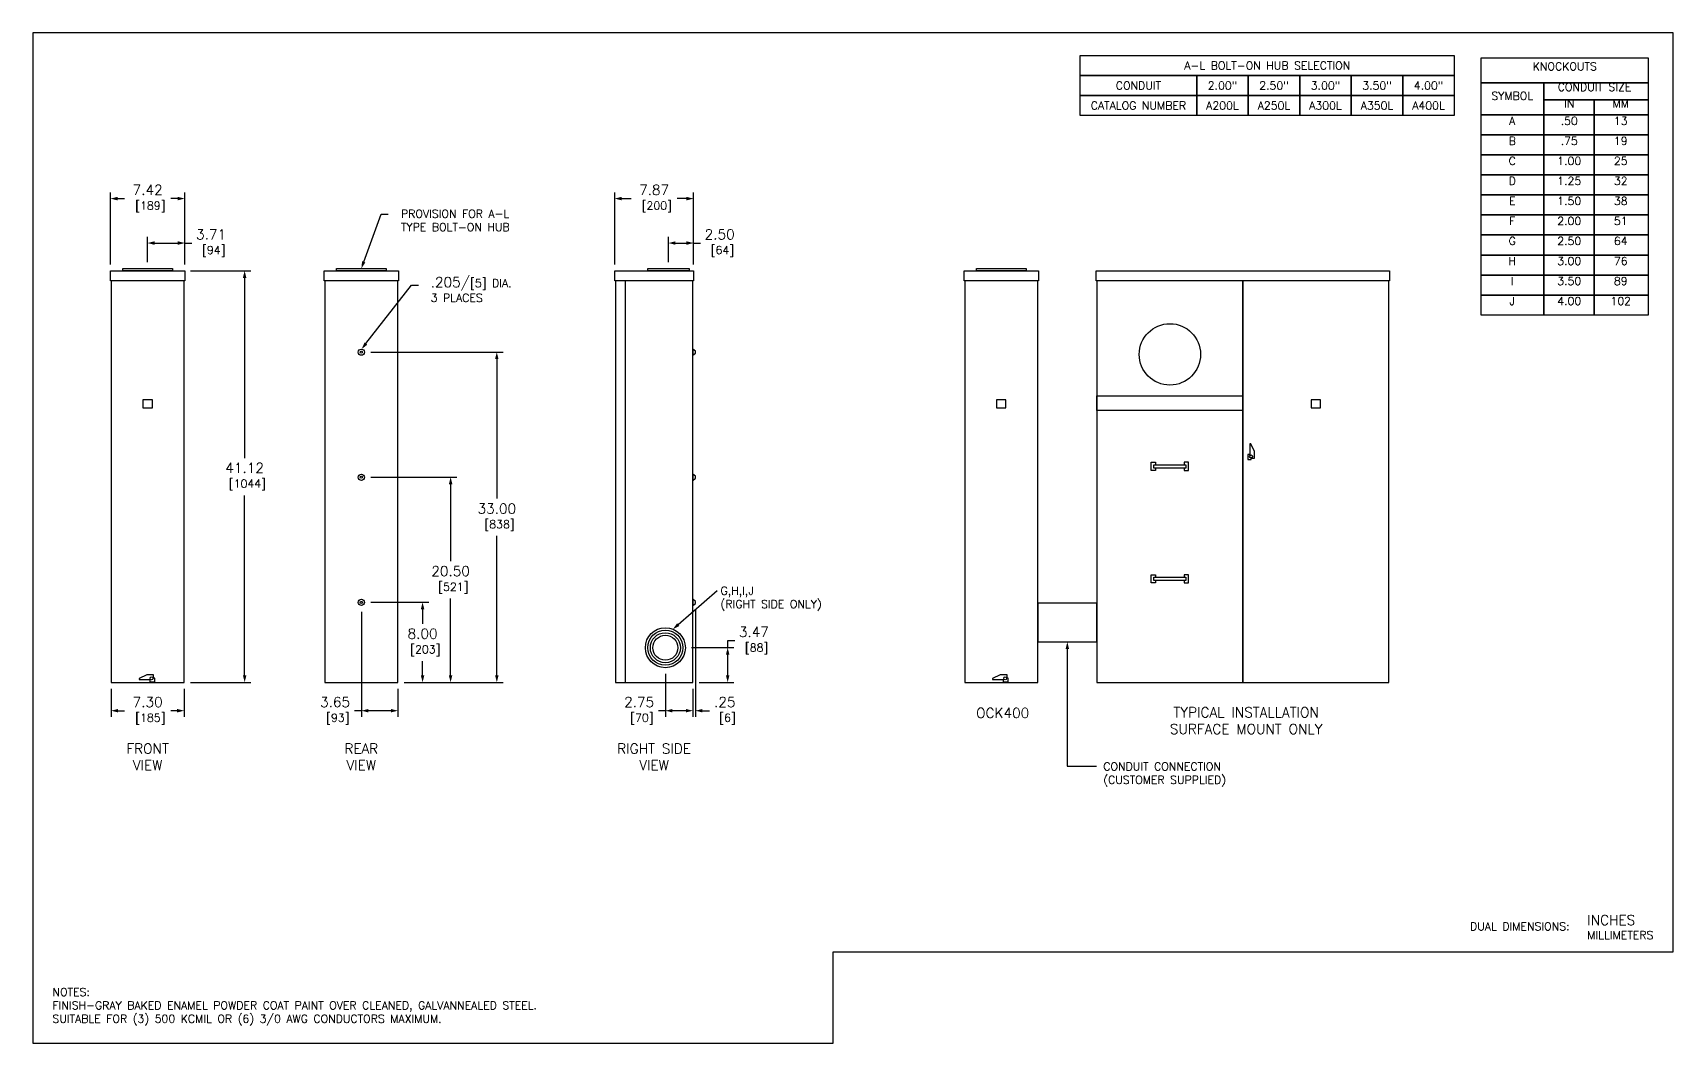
# Model space of a CAD drawing. Extents: x 0 to 879, y 0 to 101.
# Drawn here: x 0 to 164, y 0 to 101 of the extents above; entities that cross this region are included whole.
import ezdxf
from ezdxf.enums import TextEntityAlignment as Align

# ---------------------------------------------------------------- set-up
doc = ezdxf.new("R2010")
doc.units = 0
doc.header["$MEASUREMENT"] = 0
doc.layers.get('0').update_dxf_attribs({"linetype": 'CONTINUOUS'})
doc.layers.get('DEFPOINTS').update_dxf_attribs({"linetype": 'CONTINUOUS'})
for name, color, linetype in [('CONTINUOUS1', 7, 'CONTINUOUS'), ('DIM', 2, 'CONTINUOUS'), ('TEXT1', 3, 'CONTINUOUS'), ('VIEWPORT', 9, 'CONTINUOUS')]:
    doc.layers.add(name, color=color, linetype=linetype)
doc.styles.add('ROMANS', font='romans.shx')
doc.dimstyles.new('SCHNEIDERELECTRIC_DUAL_BEL', dxfattribs={"dimscale": 0, "dimtxt": 0.1, "dimasz": 0.07, "dimexe": 0.0625, "dimexo": 0.0625, "dimgap": 0.04, "dimtad": 0, "dimtih": 1, "dimtoh": 1, "dimrnd": 0.001, "dimzin": 4, "dimtxsty": 'ROMANS', "dimblk": 'SEARROW', "dimcen": 0.09, "dimclrd": 256, "dimclre": 256, "dimclrt": 256, "dimazin": 3, "dimtfac": 1, "dimtofl": 0, "dimtmove": 0, "dimatfit": 3, "dimtolj": 1, "dimtzin": 0})

# ---------------------------------------------------------------- blocks, each defined once
blk = doc.blocks.new('SEARROW')
at = {"linetype": 'BYBLOCK'}
blk.add_lwpolyline([(0, 0, 0, 0.5, 0), (-1, 0, 0.5, 0.5, 0)], format="xyseb", dxfattribs=at)
blk = doc.blocks.new('*D3')
at = {"layer": 'DEFPOINTS', "color": 0}
for p in [(15.19, 84.39), (7.77, 77.17), (15.19, 77.17)]:
    blk.add_point(p, dxfattribs=at)
at = {"layer": 'DIM'}
for p, q in [((7.77, 77.79), (7.77, 85.01)), ((8.47, 84.39), (9.18, 84.39)), ((14.49, 84.39), (13.79, 84.39)), ((15.19, 77.79), (15.19, 85.01))]:
    blk.add_line(p, q, dxfattribs=at)
at = {"layer": 'DIM', "xscale": 0.7000000000000001, "yscale": 0.7000000000000001, "zscale": 0.7000000000000001, "rotation": 180}
blk.add_blockref('SEARROW', (7.77, 84.39), dxfattribs=at)
at = {"layer": 'DIM', "xscale": 0.7000000000000001, "yscale": 0.7000000000000001, "zscale": 0.7000000000000001}
blk.add_blockref('SEARROW', (15.19, 84.39), dxfattribs=at)
at = {"layer": 'DIM', "insert": (11.48, 84.39), "char_height": 1, "attachment_point": 5, "style": 'ROMANS'}
blk.add_mtext('\\A1;7.42\\P{\\H0.8x; [189]', dxfattribs=at)
blk = doc.blocks.new('*D4')
at = {"layer": 'DEFPOINTS', "color": 0}
for p in [(11.48, 79.95), (11.48, 77.42), (15.19, 77.17)]:
    blk.add_point(p, dxfattribs=at)
at = {"layer": 'DIM'}
for p, q in [((11.48, 78.04), (11.48, 80.58)), ((15.19, 77.79), (15.19, 80.58)), ((12.18, 79.95), (14.49, 79.95)), ((15.19, 79.95), (15.89, 79.95))]:
    blk.add_line(p, q, dxfattribs=at)
at = {"layer": 'DIM', "xscale": 0.7000000000000001, "yscale": 0.7000000000000001, "zscale": 0.7000000000000001, "rotation": 180}
blk.add_blockref('SEARROW', (11.48, 79.95), dxfattribs=at)
at = {"layer": 'DIM', "xscale": 0.7000000000000001, "yscale": 0.7000000000000001, "zscale": 0.7000000000000001}
blk.add_blockref('SEARROW', (15.19, 79.95), dxfattribs=at)
at = {"layer": 'DIM', "insert": (17.82, 79.95), "char_height": 1, "attachment_point": 5, "style": 'ROMANS'}
blk.add_mtext('\\A1;3.71\\P{\\H0.8x; [94]', dxfattribs=at)
blk = doc.blocks.new('*D5')
at = {"layer": 'DEFPOINTS', "color": 0}
for p in [(63.55, 79.95), (63.55, 77.42), (66.05, 77.17)]:
    blk.add_point(p, dxfattribs=at)
at = {"layer": 'DIM'}
for p, q in [((63.55, 78.04), (63.55, 80.58)), ((66.05, 77.79), (66.05, 80.58)), ((64.25, 79.95), (65.35, 79.95)), ((66.05, 79.95), (66.75, 79.95))]:
    blk.add_line(p, q, dxfattribs=at)
at = {"layer": 'DIM', "xscale": 0.7000000000000001, "yscale": 0.7000000000000001, "zscale": 0.7000000000000001, "rotation": 180}
blk.add_blockref('SEARROW', (63.55, 79.95), dxfattribs=at)
at = {"layer": 'DIM', "xscale": 0.7000000000000001, "yscale": 0.7000000000000001, "zscale": 0.7000000000000001}
blk.add_blockref('SEARROW', (66.05, 79.95), dxfattribs=at)
at = {"layer": 'DIM', "insert": (68.67, 79.95), "char_height": 1, "attachment_point": 5, "style": 'ROMANS'}
blk.add_mtext('\\A1;2.50\\P{\\H0.8x; [64]', dxfattribs=at)
blk = doc.blocks.new('*D6')
at = {"layer": 'DEFPOINTS', "color": 0}
for p in [(58.18, 84.39), (58.18, 77.17), (66.05, 77.17)]:
    blk.add_point(p, dxfattribs=at)
at = {"layer": 'DIM'}
for p, q in [((58.18, 77.79), (58.18, 85.01)), ((58.88, 84.39), (59.81, 84.39)), ((65.35, 84.39), (64.42, 84.39)), ((66.05, 77.79), (66.05, 85.01))]:
    blk.add_line(p, q, dxfattribs=at)
at = {"layer": 'DIM', "xscale": 0.7000000000000001, "yscale": 0.7000000000000001, "zscale": 0.7000000000000001, "rotation": 180}
blk.add_blockref('SEARROW', (58.18, 84.39), dxfattribs=at)
at = {"layer": 'DIM', "xscale": 0.7000000000000001, "yscale": 0.7000000000000001, "zscale": 0.7000000000000001}
blk.add_blockref('SEARROW', (66.05, 84.39), dxfattribs=at)
at = {"layer": 'DIM', "insert": (62.11, 84.39), "char_height": 1, "attachment_point": 5, "style": 'ROMANS'}
blk.add_mtext('\\A1;7.87\\P{\\H0.8x; [200]', dxfattribs=at)
blk = doc.blocks.new('*D7')
at = {"layer": 'DEFPOINTS', "color": 0}
for p in [(65.24, 39.52), (69.47, 39.52), (65.99, 36.05)]:
    blk.add_point(p, dxfattribs=at)
at = {"layer": 'DIM'}
for p, q in [((65.86, 39.52), (70.1, 39.52)), ((69.47, 39.52), (69.47, 40.22)), ((69.47, 40.22), (70.17, 40.22)), ((69.47, 36.75), (69.47, 38.82)), ((66.61, 36.05), (70.1, 36.05))]:
    blk.add_line(p, q, dxfattribs=at)
at = {"layer": 'DIM', "xscale": 0.7000000000000001, "yscale": 0.7000000000000001, "zscale": 0.7000000000000001}
for p, rotation in [((69.47, 39.52), 90), ((69.47, 36.05), 270)]:
    blk.add_blockref('SEARROW', p, dxfattribs=dict(at, rotation=rotation))
at = {"layer": 'DIM', "insert": (72.09, 40.22), "char_height": 1, "attachment_point": 5, "style": 'ROMANS'}
blk.add_mtext('\\A1;3.47\\P{\\H0.8x; [88]', dxfattribs=at)
blk = doc.blocks.new('*D8')
at = {"layer": 'DEFPOINTS', "color": 0}
for p in [(66.24, 43.94), (65.99, 36.05), (66.24, 33.22)]:
    blk.add_point(p, dxfattribs=at)
at = {"layer": 'DIM'}
for p, q in [((66.24, 43.32), (66.24, 32.6)), ((65.99, 35.42), (65.99, 32.6)), ((65.29, 33.22), (64.59, 33.22)), ((66.94, 33.22), (67.64, 33.22))]:
    blk.add_line(p, q, dxfattribs=at)
at = {"layer": 'DIM', "xscale": 0.7000000000000001, "yscale": 0.7000000000000001, "zscale": 0.7000000000000001}
blk.add_blockref('SEARROW', (65.99, 33.22), dxfattribs=at)
at = {"layer": 'DIM', "xscale": 0.7000000000000001, "yscale": 0.7000000000000001, "zscale": 0.7000000000000001, "rotation": 180}
blk.add_blockref('SEARROW', (66.24, 33.22), dxfattribs=at)
at = {"layer": 'DIM', "insert": (69.18, 33.22), "char_height": 1, "attachment_point": 5, "style": 'ROMANS'}
blk.add_mtext('\\A1;.25\\P{\\H0.8x; [6]', dxfattribs=at)
blk = doc.blocks.new('*D9')
at = {"layer": 'DEFPOINTS', "color": 0}
for p in [(63.24, 37.52), (65.99, 36.05), (63.24, 33.22)]:
    blk.add_point(p, dxfattribs=at)
at = {"layer": 'DIM'}
for p, q in [((63.24, 36.89), (63.24, 32.6)), ((65.99, 35.42), (65.99, 32.6)), ((63.24, 33.22), (62.54, 33.22)), ((65.29, 33.22), (63.94, 33.22))]:
    blk.add_line(p, q, dxfattribs=at)
at = {"layer": 'DIM', "xscale": 0.7000000000000001, "yscale": 0.7000000000000001, "zscale": 0.7000000000000001, "rotation": 180}
blk.add_blockref('SEARROW', (63.24, 33.22), dxfattribs=at)
at = {"layer": 'DIM', "xscale": 0.7000000000000001, "yscale": 0.7000000000000001, "zscale": 0.7000000000000001}
blk.add_blockref('SEARROW', (65.99, 33.22), dxfattribs=at)
at = {"layer": 'DIM', "insert": (60.62, 33.22), "char_height": 1, "attachment_point": 5, "style": 'ROMANS'}
blk.add_mtext('\\A1;2.75\\P{\\H0.8x; [70]', dxfattribs=at)
blk = doc.blocks.new('*D10')
at = {"layer": 'DEFPOINTS', "color": 0}
for p in [(32.85, 43.74), (36.5, 36.05), (32.85, 33.22)]:
    blk.add_point(p, dxfattribs=at)
at = {"layer": 'DIM'}
for p, q in [((32.85, 43.11), (32.85, 32.6)), ((36.5, 35.42), (36.5, 32.6)), ((32.85, 33.22), (32.15, 33.22)), ((35.8, 33.22), (33.55, 33.22))]:
    blk.add_line(p, q, dxfattribs=at)
at = {"layer": 'DIM', "xscale": 0.7000000000000001, "yscale": 0.7000000000000001, "zscale": 0.7000000000000001, "rotation": 180}
blk.add_blockref('SEARROW', (32.85, 33.22), dxfattribs=at)
at = {"layer": 'DIM', "xscale": 0.7000000000000001, "yscale": 0.7000000000000001, "zscale": 0.7000000000000001}
blk.add_blockref('SEARROW', (36.5, 33.22), dxfattribs=at)
at = {"layer": 'DIM', "insert": (30.22, 33.22), "char_height": 1, "attachment_point": 5, "style": 'ROMANS'}
blk.add_mtext('\\A1;3.65\\P{\\H0.8x; [93]', dxfattribs=at)
blk = doc.blocks.new('*D11')
at = {"layer": 'DEFPOINTS', "color": 0}
for p in [(33.15, 44.05), (38.97, 44.05), (36.5, 36.05)]:
    blk.add_point(p, dxfattribs=at)
at = {"layer": 'DIM'}
for p, q in [((33.78, 44.05), (39.59, 44.05)), ((38.97, 43.35), (38.97, 41.91)), ((38.97, 36.75), (38.97, 38.18)), ((37.12, 36.05), (39.59, 36.05))]:
    blk.add_line(p, q, dxfattribs=at)
at = {"layer": 'DIM', "xscale": 0.7000000000000001, "yscale": 0.7000000000000001, "zscale": 0.7000000000000001}
for p, rotation in [((38.97, 44.05), 90), ((38.97, 36.05), 270)]:
    blk.add_blockref('SEARROW', p, dxfattribs=dict(at, rotation=rotation))
at = {"layer": 'DIM', "insert": (38.97, 40.05), "char_height": 1, "attachment_point": 5, "style": 'ROMANS'}
blk.add_mtext('\\A1;8.00\\P{\\H0.8x; [203]', dxfattribs=at)
blk = doc.blocks.new('*D12')
at = {"layer": 'DEFPOINTS', "color": 0}
for p in [(33.15, 56.55), (41.77, 56.55), (36.5, 36.05)]:
    blk.add_point(p, dxfattribs=at)
at = {"layer": 'DIM'}
for p, q in [((33.78, 56.55), (42.4, 56.55)), ((41.77, 55.85), (41.77, 48.16)), ((41.77, 36.75), (41.77, 44.43)), ((37.12, 36.05), (42.4, 36.05))]:
    blk.add_line(p, q, dxfattribs=at)
at = {"layer": 'DIM', "xscale": 0.7000000000000001, "yscale": 0.7000000000000001, "zscale": 0.7000000000000001}
for p, rotation in [((41.77, 56.55), 90), ((41.77, 36.05), 270)]:
    blk.add_blockref('SEARROW', p, dxfattribs=dict(at, rotation=rotation))
at = {"layer": 'DIM', "insert": (41.77, 46.3), "char_height": 1, "attachment_point": 5, "style": 'ROMANS'}
blk.add_mtext('\\A1;20.50\\P{\\H0.8x; [521]', dxfattribs=at)
blk = doc.blocks.new('*D13')
at = {"layer": 'DEFPOINTS', "color": 0}
for p in [(33.15, 69.05), (36.5, 36.05), (46.39, 36.05)]:
    blk.add_point(p, dxfattribs=at)
at = {"layer": 'DIM'}
for p, q in [((33.78, 69.05), (47.01, 69.05)), ((46.39, 68.35), (46.39, 54.41)), ((46.39, 36.75), (46.39, 50.68)), ((37.12, 36.05), (47.01, 36.05))]:
    blk.add_line(p, q, dxfattribs=at)
at = {"layer": 'DIM', "xscale": 0.7000000000000001, "yscale": 0.7000000000000001, "zscale": 0.7000000000000001}
for p, rotation in [((46.39, 69.05), 90), ((46.39, 36.05), 270)]:
    blk.add_blockref('SEARROW', p, dxfattribs=dict(at, rotation=rotation))
at = {"layer": 'DIM', "insert": (46.39, 52.55), "char_height": 1, "attachment_point": 5, "style": 'ROMANS'}
blk.add_mtext('\\A1;33.00\\P{\\H0.8x; [838]', dxfattribs=at)
blk = doc.blocks.new('*D14')
at = {"layer": 'DEFPOINTS', "color": 0}
for p in [(15.13, 77.17), (21.18, 77.17), (15.13, 36.05)]:
    blk.add_point(p, dxfattribs=at)
at = {"layer": 'DIM'}
for p, q in [((15.76, 77.17), (21.81, 77.17)), ((21.18, 76.47), (21.18, 58.47)), ((21.18, 36.75), (21.18, 54.74)), ((15.76, 36.05), (21.81, 36.05))]:
    blk.add_line(p, q, dxfattribs=at)
at = {"layer": 'DIM', "xscale": 0.7000000000000001, "yscale": 0.7000000000000001, "zscale": 0.7000000000000001}
for p, rotation in [((21.18, 77.17), 90), ((21.18, 36.05), 270)]:
    blk.add_blockref('SEARROW', p, dxfattribs=dict(at, rotation=rotation))
at = {"layer": 'DIM', "insert": (21.18, 56.61), "char_height": 1, "attachment_point": 5, "style": 'ROMANS'}
blk.add_mtext('\\A1;41.12\\P{\\H0.8x; [1044]', dxfattribs=at)
blk = doc.blocks.new('*D15')
at = {"layer": 'DEFPOINTS', "color": 0}
for p in [(7.83, 36.05), (15.13, 36.05), (15.13, 33.22)]:
    blk.add_point(p, dxfattribs=at)
at = {"layer": 'DIM'}
for p, q in [((7.83, 35.42), (7.83, 32.6)), ((15.13, 35.42), (15.13, 32.6)), ((8.53, 33.22), (9.18, 33.22)), ((14.43, 33.22), (13.79, 33.22))]:
    blk.add_line(p, q, dxfattribs=at)
at = {"layer": 'DIM', "xscale": 0.7000000000000001, "yscale": 0.7000000000000001, "zscale": 0.7000000000000001, "rotation": 180}
blk.add_blockref('SEARROW', (7.83, 33.22), dxfattribs=at)
at = {"layer": 'DIM', "xscale": 0.7000000000000001, "yscale": 0.7000000000000001, "zscale": 0.7000000000000001}
blk.add_blockref('SEARROW', (15.13, 33.22), dxfattribs=at)
at = {"layer": 'DIM', "insert": (11.48, 33.22), "char_height": 1, "attachment_point": 5, "style": 'ROMANS'}
blk.add_mtext('\\A1;7.30\\P{\\H0.8x; [185]', dxfattribs=at)

msp = doc.modelspace()

# ---------------------------------------------------------------- linework, layer by layer
at = {"layer": 'CONTINUOUS1'}
for points in [[(104.715, 98.686), (142.117, 98.686), (142.117, 96.686), (104.715, 96.686)], [(144.812, 98.454), (161.5, 98.454), (161.5, 95.954), (144.812, 95.954)], [(104.715, 96.686), (116.36, 96.686), (116.36, 94.686), (104.715, 94.686)], [(116.36, 96.686), (121.511, 96.686), (121.511, 94.686), (116.36, 94.686)], [(121.511, 96.686), (126.663, 96.686), (126.663, 94.686), (121.511, 94.686)], [(126.663, 96.686), (131.814, 96.686), (131.814, 94.686), (126.663, 94.686)], [(131.814, 96.686), (136.966, 96.686), (136.966, 94.686), (131.814, 94.686)], [(136.966, 96.686), (142.117, 96.686), (142.117, 94.686), (136.966, 94.686)], [(144.812, 95.954), (151.052, 95.954), (151.052, 92.754), (144.812, 92.754)], [(151.052, 95.954), (161.5, 95.954), (161.5, 94.254), (151.052, 94.254)], [(104.715, 94.686), (116.36, 94.686), (116.36, 92.686), (104.715, 92.686)], [(116.36, 94.686), (121.511, 94.686), (121.511, 92.686), (116.36, 92.686)], [(121.511, 94.686), (126.663, 94.686), (126.663, 92.686), (121.511, 92.686)], [(126.663, 94.686), (131.814, 94.686), (131.814, 92.686), (126.663, 92.686)], [(131.814, 94.686), (136.966, 94.686), (136.966, 92.686), (131.814, 92.686)], [(136.966, 94.686), (142.117, 94.686), (142.117, 92.686), (136.966, 92.686)], [(151.052, 94.254), (156.088, 94.254), (156.088, 92.754), (151.052, 92.754)], [(156.088, 94.254), (161.5, 94.254), (161.5, 92.754), (156.088, 92.754)], [(144.812, 92.754), (151.052, 92.754), (151.052, 90.754), (144.812, 90.754)], [(151.052, 92.754), (156.088, 92.754), (156.088, 90.754), (151.052, 90.754)], [(156.088, 92.754), (161.5, 92.754), (161.5, 90.754), (156.088, 90.754)], [(144.812, 90.754), (151.052, 90.754), (151.052, 88.754), (144.812, 88.754)], [(151.052, 90.754), (156.088, 90.754), (156.088, 88.754), (151.052, 88.754)], [(156.088, 90.754), (161.5, 90.754), (161.5, 88.754), (156.088, 88.754)], [(144.812, 88.754), (151.052, 88.754), (151.052, 86.754), (144.812, 86.754)], [(151.052, 88.754), (156.088, 88.754), (156.088, 86.754), (151.052, 86.754)], [(156.088, 88.754), (161.5, 88.754), (161.5, 86.754), (156.088, 86.754)], [(144.812, 86.754), (151.052, 86.754), (151.052, 84.754), (144.812, 84.754)], [(151.052, 86.754), (156.088, 86.754), (156.088, 84.754), (151.052, 84.754)], [(156.088, 86.754), (161.5, 86.754), (161.5, 84.754), (156.088, 84.754)], [(144.812, 84.754), (151.052, 84.754), (151.052, 82.754), (144.812, 82.754)], [(151.052, 84.754), (156.088, 84.754), (156.088, 82.754), (151.052, 82.754)], [(156.088, 84.754), (161.5, 84.754), (161.5, 82.754), (156.088, 82.754)], [(144.812, 82.754), (151.052, 82.754), (151.052, 80.754), (144.812, 80.754)], [(151.052, 82.754), (156.088, 82.754), (156.088, 80.754), (151.052, 80.754)], [(156.088, 82.754), (161.5, 82.754), (161.5, 80.754), (156.088, 80.754)], [(144.812, 80.754), (151.052, 80.754), (151.052, 78.754), (144.812, 78.754)], [(151.052, 80.754), (156.088, 80.754), (156.088, 78.754), (151.052, 78.754)], [(156.088, 80.754), (161.5, 80.754), (161.5, 78.754), (156.088, 78.754)], [(144.812, 78.754), (151.052, 78.754), (151.052, 76.754), (144.812, 76.754)], [(151.052, 78.754), (156.088, 78.754), (156.088, 76.754), (151.052, 76.754)], [(156.088, 78.754), (161.5, 78.754), (161.5, 76.754), (156.088, 76.754)], [(15.193, 76.165), (7.773, 76.165), (7.773, 77.165), (15.193, 77.165)], [(13.97, 77.165), (8.996, 77.165), (8.996, 77.415), (13.97, 77.415)], [(36.555, 76.165), (29.135, 76.165), (29.135, 77.165), (36.555, 77.165)], [(35.332, 77.165), (30.358, 77.165), (30.358, 77.415), (35.332, 77.415)], [(66.049, 76.165), (58.179, 76.165), (58.179, 77.165), (66.049, 77.165)], [(65.625, 77.165), (61.473, 77.165), (61.473, 77.415), (65.625, 77.415)], [(100.533, 76.165), (93.113, 76.165), (93.113, 77.165), (100.533, 77.165)], [(99.31, 77.165), (94.337, 77.165), (94.337, 77.415), (99.31, 77.415)], [(135.641, 76.165), (106.321, 76.165), (106.321, 77.165), (135.641, 77.165)], [(7.833, 36.045), (15.133, 36.045), (15.133, 76.165), (7.833, 76.165)], [(29.195, 36.045), (36.495, 36.045), (36.495, 76.165), (29.195, 76.165)], [(58.239, 36.045), (65.989, 36.045), (65.989, 76.165), (58.239, 76.165)], [(59.239, 76.165), (58.239, 76.165), (58.239, 36.045), (59.239, 36.045)], [(93.173, 36.045), (100.473, 36.045), (100.473, 76.165), (93.173, 76.165)], [(106.381, 36.045), (120.981, 36.045), (120.981, 76.165), (106.381, 76.165)], [(120.981, 36.045), (135.581, 36.045), (135.581, 76.165), (120.981, 76.165)], [(144.812, 76.754), (151.052, 76.754), (151.052, 74.754), (144.812, 74.754)], [(151.052, 76.754), (156.088, 76.754), (156.088, 74.754), (151.052, 74.754)], [(156.088, 76.754), (161.5, 76.754), (161.5, 74.754), (156.088, 74.754)], [(144.812, 74.754), (151.052, 74.754), (151.052, 72.754), (144.812, 72.754)], [(151.052, 74.754), (156.088, 74.754), (156.088, 72.754), (151.052, 72.754)], [(156.088, 74.754), (161.5, 74.754), (161.5, 72.754), (156.088, 72.754)], [(65.989, 68.738), (66.239, 68.943), (66.239, 69.148), (65.989, 69.353)], [(11.011, 63.481), (11.955, 63.481), (11.955, 64.29), (11.011, 64.29)], [(96.352, 63.481), (97.295, 63.481), (97.295, 64.29), (96.352, 64.29)], [(120.981, 63.206), (106.381, 63.206), (106.381, 64.673), (120.981, 64.673)], [(127.809, 63.481), (128.753, 63.481), (128.753, 64.29), (127.809, 64.29)], [(121.816, 58.439), (122.146, 58.439), (122.146, 59.124), (121.788, 59.886), (121.669, 59.886), (121.669, 58.825), (121.458, 58.825), (121.458, 58.32), (121.669, 58.32), (121.816, 58.32)], [(115.276, 57.466), (112.085, 57.466), (112.085, 57.785), (115.276, 57.785)], [(65.989, 56.238), (66.239, 56.443), (66.239, 56.648), (65.989, 56.853)], [(115.276, 46.239), (112.085, 46.239), (112.085, 46.558), (115.276, 46.558)], [(65.989, 43.738), (66.239, 43.943), (66.239, 44.148), (65.989, 44.353)], [(106.381, 43.95), (100.473, 43.95), (100.473, 40.086), (106.381, 40.086)], [(12.069, 36.469), (12.069, 36.799), (11.385, 36.799), (10.623, 36.441), (10.623, 36.322), (11.684, 36.322), (11.684, 36.111), (12.188, 36.111), (12.188, 36.322), (12.188, 36.469)], [(97.41, 36.469), (97.41, 36.799), (96.725, 36.799), (95.963, 36.441), (95.963, 36.322), (97.024, 36.322), (97.024, 36.111), (97.529, 36.111), (97.529, 36.322), (97.529, 36.469)]]:
    msp.add_lwpolyline(points, close=True, dxfattribs=at)
for points in [[(112.254, 57.466), (112.254, 57.212), (111.826, 57.212), (111.826, 58.038), (112.254, 58.038), (112.254, 57.785)], [(115.108, 57.466), (115.108, 57.212), (115.536, 57.212), (115.536, 58.038), (115.108, 58.038), (115.108, 57.785)], [(112.254, 46.239), (112.254, 45.986), (111.826, 45.986), (111.826, 46.812), (112.254, 46.812), (112.254, 46.558)], [(115.108, 46.239), (115.108, 45.986), (115.536, 45.986), (115.536, 46.812), (115.108, 46.812), (115.108, 46.558)]]:
    msp.add_lwpolyline(points, dxfattribs=at)
for centre, radius in [((113.681, 68.825), 3.067), ((32.845, 69.045), 0.307), ((32.845, 69.045), 0.102), ((121.802, 58.632), 0.146), ((32.845, 56.545), 0.307), ((32.845, 56.545), 0.102), ((32.845, 44.045), 0.307), ((32.845, 44.045), 0.102), ((63.239, 39.515), 2), ((63.239, 39.515), 1.75), ((63.239, 39.515), 1.5), ((63.239, 39.515), 1.25), ((11.876, 36.455), 0.146), ((97.217, 36.455), 0.146)]:
    msp.add_circle(centre, radius, dxfattribs=at)
at = {"layer": 'TEXT1'}
msp.add_line((64.526, 41.827), (68.411, 45.231), dxfattribs=at)
for points in [[(33.086, 78.073), (34.838, 82.845), (35.538, 82.845)], [(33.303, 69.903), (37.864, 75.736), (38.564, 75.736)], [(103.427, 39.386), (103.427, 27.673), (106.352, 27.673)]]:
    msp.add_lwpolyline(points, dxfattribs=at)
at = {"layer": 'VIEWPORT'}
msp.add_lwpolyline([(0, 0), (80.025, 0), (80.025, 9.12), (164, 9.12), (164, 100.954), (0, 100.954)], close=True, dxfattribs=at)

# ---------------------------------------------------------------- block references
at = {"layer": 'TEXT1', "xscale": 0.7000000000000001, "yscale": 0.7000000000000001, "zscale": 0.7000000000000001}
for p, rotation in [((32.845, 77.415), 249.8512964625264), ((32.872, 69.352), 231.9744354550438), ((64, 41.365), 221.2291645580276), ((103.427, 40.086), 90)]:
    msp.add_blockref('SEARROW', p, dxfattribs=dict(at, rotation=rotation))

# ---------------------------------------------------------------- texts
at = {"layer": 'TEXT1', "style": 'ROMANS'}
for s, height, p in [('KNOCKOUTS', 0.8, (153.158, 97.204)), ('CONDUIT SIZE', 0.80001, (156.143, 95.137)), ('SYMBOL', 0.8, (147.908, 94.254)), ('IN', 0.8, (153.606, 93.504)), ('MM', 0.8, (158.756, 93.504)), ('A', 0.8, (147.908, 91.754)), ('.50', 0.8, (153.606, 91.754)), ('13', 0.8, (158.756, 91.754)), ('B', 0.8, (147.908, 89.754)), ('.75', 0.8, (153.606, 89.754)), ('19', 0.8, (158.756, 89.754)), ('C', 0.8, (147.908, 87.754)), ('1.00', 0.8, (153.606, 87.754)), ('25', 0.8, (158.756, 87.754)), ('D', 0.8, (147.908, 85.754)), ('1.25', 0.8, (153.606, 85.754)), ('32', 0.8, (158.756, 85.754)), ('E', 0.8, (147.908, 83.754)), ('1.50', 0.8, (153.606, 83.754)), ('38', 0.8, (158.756, 83.754)), ('F', 0.8, (147.908, 81.754)), ('2.00', 0.8, (153.606, 81.754)), ('51', 0.8, (158.756, 81.754)), ('G', 0.8, (147.908, 79.754)), ('2.50', 0.8, (153.606, 79.754)), ('64', 0.8, (158.756, 79.754)), ('H', 0.8, (147.908, 77.754)), ('3.00', 0.8, (153.606, 77.754)), ('76', 0.8, (158.756, 77.754)), ('I', 0.8, (147.908, 75.754)), ('3.50', 0.8, (153.606, 75.754)), ('89', 0.8, (158.756, 75.754)), ('J', 0.8, (147.908, 73.754)), ('4.00', 0.8, (153.606, 73.754)), ('102', 0.8, (158.756, 73.754))]:
    msp.add_text(s, height=height, dxfattribs=at).set_placement(p, align=Align.CENTER)
for s, height, p in [('DUAL DIMENSIONS:', 0.8, (143.693, 11.273)), ('INCHES', 1, (155.405, 11.799)), ('MILLIMETERS', 0.8, (155.405, 10.399))]:
    msp.add_text(s, height=height, dxfattribs=at).set_placement(p)
for s, insert, char_height, attachment_point in [('A-L BOLT-ON HUB SELECTION', (123.416, 97.686), 0.8, 5), ('CONDUIT', (110.537, 95.686), 0.8, 5), ('2.00"', (118.936, 95.686), 0.8, 5), ('2.50"', (124.087, 95.686), 0.8, 5), ('3.00"', (129.239, 95.686), 0.8, 5), ('3.50"', (134.39, 95.686), 0.8, 5), ('4.00"', (139.541, 95.686), 0.8, 5), ('CATALOG NUMBER', (110.537, 93.686), 0.8, 5), ('A200L', (118.936, 93.686), 0.8, 5), ('A250L', (124.087, 93.686), 0.8, 5), ('A300L', (129.239, 93.686), 0.8, 5), ('A350L', (134.39, 93.686), 0.8, 5), ('A400L', (139.541, 93.686), 0.8, 5), ('PROVISION FOR A-L\\PTYPE BOLT-ON HUB', (36.808, 83.275), 0.8, 1), ('.205/{\\H0.8x;[5] DIA.\\P3 PLACES}', (39.773, 76.54), 1, 1), ('G,H,I,J\\P(RIGHT SIDE ONLY)', (68.759, 45.61), 0.8, 1), ('OCK400', (96.964, 32.994), 1, 5), ('TYPICAL INSTALLATION\\PSURFACE MOUNT ONLY', (121.308, 32.224), 1, 5), ('FRONT\\PVIEW', (11.483, 28.601), 1, 5), ('REAR\\PVIEW', (32.845, 28.601), 1, 5), ('RIGHT SIDE\\PVIEW', (62.114, 28.601), 1, 5), ('CONDUIT CONNECTION\\P(CUSTOMER SUPPLIED)', (107.023, 28.048), 0.8, 1), ('NOTES:\\PFINISH-GRAY BAKED ENAMEL POWDER COAT PAINT OVER CLEANED, GALVANNEALED STEEL.\\PSUITABLE FOR (3) 500 KCMIL OR (6) 3/0 AWG CONDUCTORS MAXIMUM.', (1.963, 5.511), 0.8, 1)]:
    msp.add_mtext(s, dxfattribs=dict(at, insert=insert, char_height=char_height, attachment_point=attachment_point))

# ---------------------------------------------------------------- dimensions: what is measured, and where the dimension line sits
at = {"layer": 'DIM'}
for base, p1, p2, picture, middle in [((15.193, 84.385), (7.773, 77.165), (15.193, 77.165), '*D3', (11.483, 84.385)), ((32.845, 33.223), (36.495, 36.045), (32.845, 43.738), '*D10', (30.221, 33.223)), ((66.239, 33.223), (65.989, 36.045), (66.239, 43.943), '*D8', (69.182, 33.223)), ((63.239, 33.223), (65.989, 36.045), (63.239, 37.515), '*D9', (60.616, 33.223))]:
    dim = msp.add_linear_dim(base=base, p1=p1, p2=p2, dimstyle='SCHNEIDERELECTRIC_DUAL_BEL', override={"dimscale": 10, "dimpost": '\\P{\\H0.8x;'}, dxfattribs=at)
    dim.commit()
    dim.dimension.update_dxf_attribs({"geometry": picture, "text_midpoint": middle})
for base, p1, p2, picture, middle in [((58.179, 84.385), (66.049, 77.165), (58.179, 77.165), '*D6', (62.114, 84.385)), ((11.483, 79.954), (15.193, 77.165), (11.483, 77.415), '*D4', (17.817, 79.954)), ((63.549, 79.954), (66.049, 77.165), (63.549, 77.415), '*D5', (68.673, 79.954)), ((15.133, 33.223), (7.833, 36.045), (15.133, 36.045), '*D15', (11.483, 33.223))]:
    dim = msp.add_linear_dim(base=base, p1=p1, p2=p2, dimstyle='SCHNEIDERELECTRIC_DUAL_BEL', override={"dimscale": 10, "dimpost": '\\P{\\H0.8x;'}, dxfattribs=at)
    dim.commit()
    dim.dimension.update_dxf_attribs({"geometry": picture, "text_midpoint": middle, "dimtype": 160})
for base, p1, p2, picture, middle in [((21.182, 77.165), (15.133, 36.045), (15.133, 77.165), '*D14', (21.182, 56.605)), ((46.386, 36.045), (33.153, 69.045), (36.495, 36.045), '*D13', (46.386, 52.545)), ((41.774, 56.545), (36.495, 36.045), (33.153, 56.545), '*D12', (41.774, 46.295)), ((38.968, 44.045), (36.495, 36.045), (33.153, 44.045), '*D11', (38.968, 40.045))]:
    dim = msp.add_linear_dim(base=base, p1=p1, p2=p2, angle=90, dimstyle='SCHNEIDERELECTRIC_DUAL_BEL', override={"dimscale": 10, "dimpost": '\\P{\\H0.8x;'}, dxfattribs=at)
    dim.commit()
    dim.dimension.update_dxf_attribs({"geometry": picture, "text_midpoint": middle})
dim = msp.add_linear_dim(base=(69.47, 39.515), p1=(65.989, 36.045), p2=(65.239, 39.515), angle=90, dimstyle='SCHNEIDERELECTRIC_DUAL_BEL', override={"dimscale": 10, "dimpost": '\\P{\\H0.8x;'}, dxfattribs=at)
dim.commit()
dim.dimension.update_dxf_attribs({"geometry": '*D7', "text_midpoint": (72.094, 40.215), "dimtype": 160})

doc.saveas('drawing.dxf')
